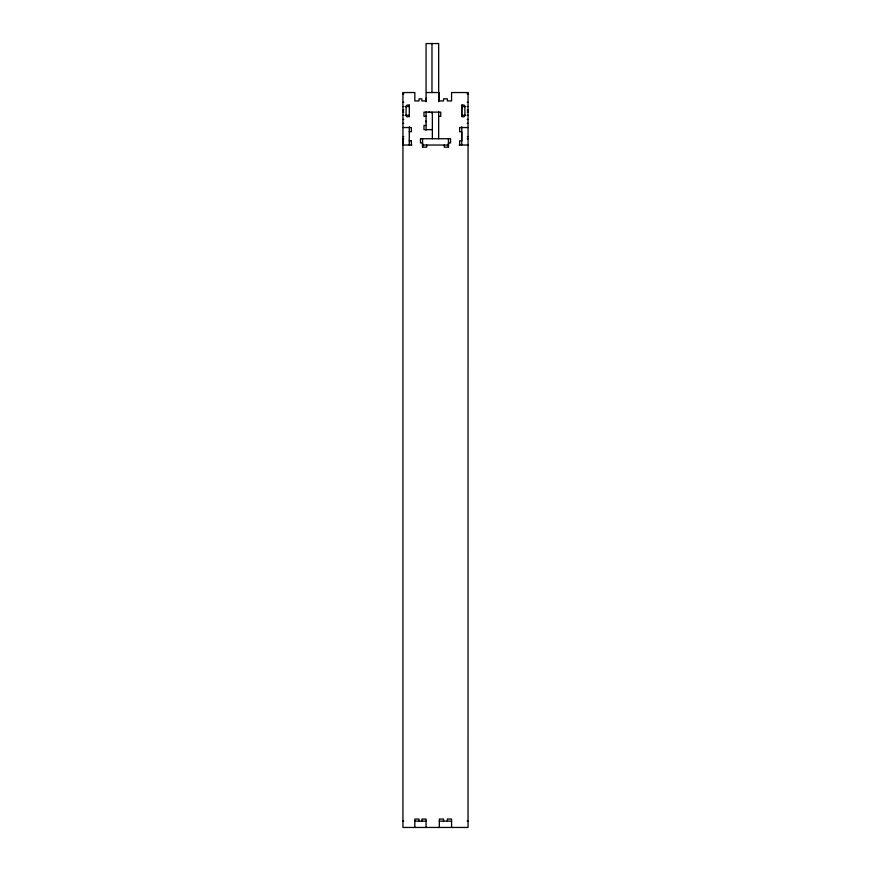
<?xml version="1.0" encoding="UTF-8"?>
<svg xmlns="http://www.w3.org/2000/svg" width="871" height="871" viewBox="0 0 871 871"><rect width="100%" height="100%" fill="white"/><g stroke="black" fill="none" stroke-linecap="round" stroke-linejoin="round"><path stroke-width="1.31" d="M426.746 145.032L426.746 147.134L422.555 147.134L422.555 142.942L420.453 142.942L420.486 138.739M426.071 121.984L426.071 120.895M426.071 111.88L426.071 130.16M426.071 100.241L426.071 101.646L426.071 43.55L438.668 43.55L438.668 101.646M426.071 99.544L426.071 98.14M432.364 113.807L431.972 112.141M444.254 145.032L444.254 147.134L448.445 147.134L448.445 142.942L450.579 142.942L450.547 138.739L420.453 138.739M431.972 43.55L431.972 92.544M428.826 112.141L429.61 112.141M402.935 93.143L403.73 93.143M467.27 93.143L468.065 93.143M402.935 93.948L403.73 93.948M467.27 93.948L468.065 93.948M426.071 100.938L421.869 100.938L421.869 98.848L419.038 98.848L419.038 100.938L414.836 100.938L414.836 92.544L402.935 92.544L402.935 827.45L468.032 827.45L468.065 92.544L451.581 92.544L451.581 100.938L447.378 100.938L447.378 98.848L443.535 98.848L443.535 100.938L439.332 100.938L439.332 92.544L426.463 92.544M402.935 102.343L403.73 102.343M467.27 102.343L468.065 102.343M402.935 106.545L403.73 106.545M405.298 106.545L409.239 106.545M461.761 106.545L465.702 106.545M467.27 106.545L468.065 106.545M402.935 110.04L403.73 110.04M467.27 110.04L468.065 110.04M402.935 112.141L403.73 112.141M467.27 112.141L468.065 112.141M402.935 115.288L403.73 115.288M405.298 115.288L409.239 115.288A1.579 1.579 0 0 1 407.661 116.866A1.579 1.579 0 0 1 406.093 115.288L406.093 106.284M464.798 106.295A1.502 1.502 0 0 0 461.815 106.295L461.728 115.288L465.702 115.288M467.27 115.288L468.065 115.288M426.071 116.344L423.97 116.344L423.97 112.141L440.77 112.141L440.77 116.344L438.668 116.344M402.935 119.49L403.73 119.49M467.27 119.49L468.065 119.49M402.935 123.344L403.73 123.344M467.27 123.344L468.065 123.344M426.071 125.435L423.97 125.435L423.97 129.637L432.364 129.637M402.935 127.536L411.341 127.536L411.341 131.739L409.239 131.739M468.065 127.536L459.627 127.536L459.627 131.739L461.728 131.739L461.728 140.841L459.627 140.841L459.692 145.032M402.935 136.638L403.73 136.638M467.27 136.638L468.065 136.638M403.73 138.739L402.935 138.739L402.957 145.032L411.852 145.032M467.27 138.739L468.065 138.739M409.239 140.841L411.395 140.841M422.555 145.032L448.445 145.032M459.148 145.032L468.065 145.032M402.935 821.146L403.73 821.146M414.836 821.146L426.071 821.146M439.332 821.146L451.581 821.146M467.248 821.146L468.032 821.146M464.885 106.284L464.907 115.288A1.579 1.579 0 0 1 463.307 116.866A1.579 1.579 0 0 1 461.728 115.288M461.793 104.618L461.793 116.692M461.793 126.752L461.761 145.032M451.581 827.45L451.581 819.056L447.378 819.056L447.378 821.146M448.445 138.739L448.445 147.134M443.535 821.146L443.535 819.056L439.332 819.056L439.332 827.45M438.668 111.88L438.668 138.739M432.364 113.241L432.364 138.739M426.071 827.45L426.071 819.056L421.869 819.056L421.869 821.146M422.555 138.739L422.555 147.134M419.038 821.146L419.038 819.056L414.836 819.056L414.836 827.45M411.341 140.841L411.395 145.032M409.305 104.618L409.305 116.692M409.305 126.752L409.25 145.032M406.18 106.295A1.502 1.502 0 0 1 409.152 106.295"/></g></svg>
